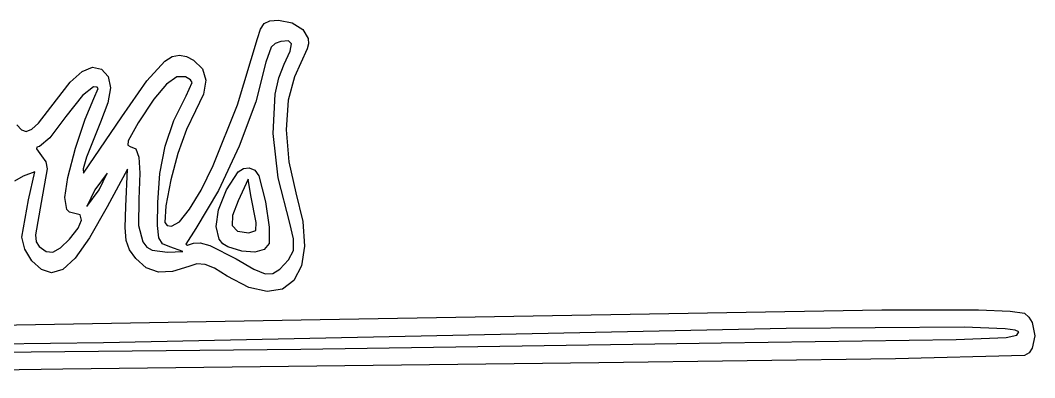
# Model space of a CAD drawing. Extents: x 4 to 202, y 110 to 208.
# Drawn here: x 119.3 to 201.6, y 130.1 to 159.1 of the extents above; entities that cross this region are included whole.
import ezdxf

# ---------------------------------------------------------------- set-up
doc = ezdxf.new("R2010")
doc.units = 0
doc.layers.add('LAYER_1', color=7, linetype='CONTINUOUS')

msp = doc.modelspace()

# ---------------------------------------------------------------- linework, layer by layer
at = {"layer": 'LAYER_1'}
for p, q in [((138.788448, 158.413248), (139.092497, 158.864241)), ((139.092497, 158.864241), (139.550609, 159.078667)), ((139.550609, 159.078667), (140.250517, 159.133121)), ((140.250517, 159.133121), (141.375557, 158.927518)), ((141.375557, 158.927518), (142.221191, 158.391419)), ((138.550732, 157.649089), (138.788448, 158.413248)), ((142.221191, 158.391419), (142.665561, 157.645893)), ((136.928544, 152.262147), (138.550732, 157.649089)), ((139.984668, 157.255116), (139.651184, 156.941626)), ((140.434506, 157.415107), (139.984668, 157.255116)), ((141.068218, 157.456842), (140.434506, 157.415107)), ((141.317225, 157.221847), (141.068218, 157.456842)), ((141.194416, 156.62519), (141.317225, 157.221847)), ((142.69919, 157.232428), (142.586806, 156.812007)), ((142.665561, 157.645893), (142.69919, 157.232428)), ((139.651184, 156.941626), (139.239766, 155.721616)), ((140.712678, 155.581938), (141.194416, 156.62519)), ((142.586806, 156.812007), (141.555095, 154.540039)), ((129.559443, 154.20893), (131.029682, 155.811238)), ((131.029682, 155.811238), (131.640231, 156.182632)), ((131.640231, 156.182632), (132.211813, 156.30231)), ((132.211813, 156.30231), (132.777491, 156.196366)), ((132.777491, 156.196366), (133.370326, 155.890893)), ((133.370326, 155.890893), (134.100712, 155.177573)), ((139.239766, 155.721616), (138.422398, 152.51512)), ((140.280676, 154.46328), (140.712678, 155.581938)), ((123.359214, 154.095424), (124.323153, 154.968464)), ((124.323153, 154.968464), (125.157548, 155.316335)), ((125.157548, 155.316335), (125.887683, 155.1562)), ((125.887683, 155.1562), (126.442732, 154.560617)), ((134.100712, 155.177573), (134.369733, 154.263234)), ((122.240449, 152.68005), (123.359214, 154.095424)), ((126.442732, 154.560617), (126.614789, 153.655179)), ((127.536609, 151.28664), (129.559443, 154.20893)), ((131.166639, 153.95234), (130.127217, 152.72078)), ((132.011416, 154.544504), (131.166639, 153.95234)), ((132.696997, 154.531583), (132.011416, 154.544504)), ((133.101529, 154.30668), (132.696997, 154.531583)), ((132.755981, 153.011066), (133.242651, 154.069891)), ((133.242651, 154.069891), (133.101529, 154.30668)), ((134.369733, 154.263234), (134.177906, 153.134262)), ((139.991371, 153.120833), (140.280676, 154.46328)), ((141.555095, 154.540039), (141.03504, 152.638267)), ((125.237113, 153.73664), (124.344132, 153.024176)), ((125.532746, 153.709548), (125.237113, 153.73664)), ((125.273946, 152.792254), (125.635768, 153.585696)), ((125.635768, 153.585696), (125.532746, 153.709548)), ((126.614789, 153.655179), (126.403662, 152.429416)), ((134.177906, 153.134262), (133.525743, 151.777047)), ((139.835053, 149.928154), (139.991371, 153.120833)), ((120.772374, 150.777896), (122.240449, 152.68005)), ((124.344132, 153.024176), (123.007876, 151.311239)), ((124.555636, 151.116225), (125.273946, 152.792254)), ((126.403662, 152.429416), (125.809161, 150.87286)), ((130.127217, 152.72078), (128.8577, 150.815513)), ((131.770544, 151.008876), (132.755981, 153.011066)), ((138.422398, 152.51512), (137.073127, 148.899047)), ((141.03504, 152.638267), (140.88011, 150.235615)), ((133.525743, 151.777047), (132.795698, 150.268628)), ((134.962859, 147.355535), (136.928544, 152.262147)), ((119.024797, 150.644456), (119.394643, 150.225182)), ((120.235822, 150.289412), (120.772374, 150.777896)), ((123.007876, 151.311239), (121.693871, 149.597411)), ((123.786196, 148.74094), (124.555636, 151.116225)), ((124.44415, 146.72121), (127.536609, 151.28664)), ((125.809161, 150.87286), (124.6733, 148.018841)), ((128.8577, 150.815513), (128.0707, 149.333208)), ((131.065019, 148.915517), (131.770544, 151.008876)), ((119.394643, 150.225182), (119.787448, 150.106004)), ((119.787448, 150.106004), (120.235822, 150.289412)), ((132.795698, 150.268628), (132.097937, 148.318285)), ((140.232123, 146.331064), (139.835053, 149.928154)), ((140.88011, 150.235615), (141.087158, 147.634119)), ((121.693871, 149.597411), (120.85438, 148.882821)), ((128.0707, 149.333208), (128.031942, 148.98934)), ((128.031942, 148.98934), (128.219615, 148.879804)), ((120.65955, 148.840466), (120.619209, 148.709009)), ((120.619209, 148.709009), (121.011628, 148.132849)), ((120.85438, 148.882821), (120.65955, 148.840466)), ((123.172688, 146.37611), (123.786196, 148.74094)), ((128.219615, 148.879804), (128.681998, 148.692768)), ((128.681998, 148.692768), (128.934527, 148.025782)), ((130.631075, 146.69948), (131.065019, 148.915517)), ((132.097937, 148.318285), (131.509952, 146.172872)), ((137.073127, 148.899047), (135.381983, 145.32292)), ((121.011628, 148.132849), (121.374849, 147.651008)), ((121.374849, 147.651008), (121.494661, 147.080199)), ((124.6733, 148.018841), (124.413364, 147.078083)), ((128.934527, 148.025782), (129.003048, 146.720027)), ((133.973615, 145.349596), (134.962859, 147.355535)), ((141.087158, 147.634119), (141.65304, 145.135816)), ((120.481177, 146.836399), (119.526383, 146.469082)), ((119.961443, 144.552364), (120.481177, 146.836399)), ((121.494661, 147.080199), (120.999916, 144.327218)), ((124.413364, 147.078083), (124.44415, 146.72121)), ((126.349952, 146.72121), (125.358497, 145.372089)), ((125.706545, 145.372089), (126.349952, 146.72121)), ((128.003791, 147.057769), (126.357228, 143.990025)), ((127.861458, 144.00676), (128.003791, 147.057769)), ((129.003048, 146.720027), (128.91341, 144.616685)), ((130.46038, 144.329259), (130.631075, 146.69948)), ((136.038045, 145.372829), (136.991341, 146.83078)), ((136.991341, 146.83078), (137.424792, 147.112178)), ((137.424792, 147.112178), (137.878462, 147.14232)), ((137.878462, 147.14232), (138.32912, 146.959021)), ((138.32912, 146.959021), (138.663766, 146.516754)), ((138.663766, 146.516754), (139.211075, 144.388124)), ((119.526383, 146.469082), (118.82111, 146.077423)), ((122.922171, 144.731448), (123.172688, 146.37611)), ((131.509952, 146.172872), (131.109237, 144.079244)), ((137.80654, 146.21969), (136.977826, 144.47806)), ((138.019897, 144.901636), (137.80654, 146.21969)), ((141.170979, 142.656728), (140.232123, 146.331064)), ((125.358497, 145.372089), (124.715087, 144.022971)), ((124.715087, 144.022971), (125.706545, 145.372089)), ((125.706545, 145.372089), (125.706545, 145.372089)), ((133.045389, 143.784434), (133.973615, 145.349596)), ((135.381983, 145.32292), (133.538993, 142.236259)), ((135.386186, 143.751897), (136.038045, 145.372829)), ((138.445996, 142.723984), (138.019897, 144.901636)), ((141.65304, 145.135816), (142.223345, 142.794807)), ((119.441705, 141.526704), (119.961443, 144.552364)), ((120.999916, 144.327218), (120.534894, 141.71217)), ((123.084425, 143.774251), (122.922171, 144.731448)), ((128.91341, 144.616685), (128.904524, 142.483474)), ((130.447569, 142.470789), (130.46038, 144.329259)), ((131.109237, 144.079244), (131.038143, 142.702391)), ((136.977826, 144.47806), (136.515159, 143.272091)), ((139.211075, 144.388124), (139.488606, 142.323663)), ((123.300483, 143.553417), (123.084425, 143.774251)), ((123.618264, 143.483323), (123.300483, 143.553417)), ((124.150352, 143.33469), (123.618264, 143.483323)), ((124.272086, 142.910148), (124.150352, 143.33469)), ((126.357228, 143.990025), (124.918909, 141.468763)), ((127.809494, 142.313749), (127.861458, 144.00676)), ((132.227143, 142.766944), (133.045389, 143.784434)), ((135.188405, 142.386877), (135.386186, 143.751897)), ((136.515159, 143.272091), (136.493386, 142.469109)), ((123.988218, 142.241731), (124.272086, 142.910148)), ((128.904524, 142.483474), (129.245859, 141.139007)), ((130.549353, 141.465307), (130.447569, 142.470789)), ((131.038143, 142.702391), (131.215529, 142.463562)), ((131.215529, 142.463562), (131.567843, 142.404026)), ((131.567843, 142.404026), (132.227143, 142.766944)), ((136.493386, 142.469109), (136.928976, 142.019247)), ((138.429557, 142.056908), (138.445996, 142.723984)), ((138.445996, 142.723984), (138.445996, 142.723984)), ((141.462066, 141.39724), (141.170979, 142.656728)), ((142.223345, 142.794807), (142.368168, 140.802159)), ((120.534894, 141.71217), (120.596686, 141.132237)), ((123.303501, 141.361475), (123.988218, 142.241731)), ((127.888894, 141.247622), (127.809494, 142.313749)), ((133.538993, 142.236259), (132.741332, 140.956211)), ((135.442918, 141.353146), (135.188405, 142.386877)), ((136.928976, 142.019247), (137.8384, 141.872638)), ((137.8384, 141.872638), (138.429557, 142.056908)), ((139.488606, 142.323663), (139.49275, 141.015321)), ((119.668126, 140.538552), (119.441705, 141.526704)), ((120.596686, 141.132237), (120.842667, 140.765249)), ((120.842667, 140.765249), (121.40075, 140.363488)), ((122.561449, 140.64471), (123.303501, 141.361475)), ((123.303501, 141.361475), (123.303501, 141.361475)), ((124.918909, 141.468763), (123.750642, 139.81207)), ((128.157718, 140.507154), (127.888894, 141.247622)), ((129.245859, 141.139007), (129.569391, 140.722941)), ((130.853885, 140.991986), (130.549353, 141.465307)), ((131.449312, 140.73), (130.853885, 140.991986)), ((132.741332, 140.956211), (132.882897, 140.87936)), ((132.882897, 140.87936), (133.363569, 141.032818)), ((133.363569, 141.032818), (133.906623, 141.057853)), ((133.906623, 141.057853), (134.68996, 140.84579)), ((134.68996, 140.84579), (136.832687, 139.76336)), ((135.739228, 140.984069), (135.442918, 141.353146)), ((136.147943, 140.726079), (135.739228, 140.984069)), ((139.49275, 141.015321), (139.102326, 140.534241)), ((141.472948, 140.428152), (141.462066, 141.39724)), ((142.368168, 140.802159), (142.119656, 139.197116)), ((120.244609, 139.601046), (119.668126, 140.538552)), ((121.40075, 140.363488), (121.950437, 140.317678)), ((121.950437, 140.317678), (122.561449, 140.64471)), ((128.674027, 139.79112), (128.157718, 140.507154)), ((129.569391, 140.722941), (130.006317, 140.456527)), ((130.006317, 140.456527), (131.254799, 140.309277)), ((131.254799, 140.309277), (132.493453, 140.37313)), ((132.493453, 140.37313), (131.449312, 140.73)), ((131.449312, 140.73), (131.449312, 140.73)), ((137.293432, 140.377817), (136.147943, 140.726079)), ((136.147943, 140.726079), (136.147943, 140.726079)), ((138.323724, 140.317806), (137.293432, 140.377817)), ((139.102326, 140.534241), (138.323724, 140.317806)), ((141.067606, 139.671618), (141.472948, 140.428152)), ((141.472948, 140.428152), (141.472948, 140.428152)), ((121.016988, 138.901315), (120.244609, 139.601046)), ((123.750642, 139.81207), (122.754134, 138.90347)), ((129.519663, 139.04414), (128.674027, 139.79112)), ((132.972082, 139.146818), (131.663129, 138.722823)), ((133.639959, 139.354619), (132.972082, 139.146818)), ((134.294238, 139.315314), (133.639959, 139.354619)), ((135.069971, 138.994934), (134.294238, 139.315314)), ((136.832687, 139.76336), (138.255534, 138.935116)), ((140.357987, 138.923159), (141.067606, 139.671618)), ((142.119656, 139.197116), (141.509955, 138.018921)), ((121.831094, 138.626487), (121.016988, 138.901315)), ((122.754134, 138.90347), (121.831094, 138.626487)), ((130.514176, 138.688319), (129.519663, 139.04414)), ((131.663129, 138.722823), (130.514176, 138.688319)), ((136.102206, 138.359508), (135.069971, 138.994934)), ((137.835191, 137.437868), (136.102206, 138.359508)), ((136.102206, 138.359508), (136.102206, 138.359508)), ((138.255534, 138.935116), (139.161461, 138.556158)), ((139.161461, 138.556158), (139.784326, 138.570752)), ((139.784326, 138.570752), (140.357987, 138.923159)), ((141.509955, 138.018921), (140.571213, 137.306818)), ((139.335576, 137.100053), (137.835191, 137.437868)), ((140.571213, 137.306818), (139.335576, 137.100053)), ((143.630944, 134.842178), (189.203756, 135.623603)), ((189.203756, 135.623603), (197.045055, 135.625876)), ((197.045055, 135.625876), (199.614299, 135.518161)), ((199.614299, 135.518161), (200.776307, 135.349856)), ((200.776307, 135.349856), (201.139764, 135.029788)), ((201.139764, 135.029788), (201.400697, 134.588502)), ((98.036837, 134.053401), (143.630944, 134.842178)), ((195.901402, 134.221379), (181.435911, 134.106868)), ((199.216029, 134.091696), (195.901402, 134.221379)), ((201.400697, 134.588502), (201.613871, 133.52275)), ((181.435911, 134.106868), (126.054589, 132.955153)), ((195.249399, 133.221031), (199.293108, 133.366651)), ((200.031431, 133.978115), (199.216029, 134.091696)), ((199.293108, 133.366651), (200.153579, 133.554672)), ((200.337984, 133.831275), (200.031431, 133.978115)), ((200.153579, 133.554672), (200.337984, 133.831275)), ((201.613871, 133.52275), (201.413587, 132.513544)), ((126.054589, 132.955153), (112.498731, 132.760345)), ((142.064734, 132.427911), (176.173305, 132.954622)), ((176.173305, 132.954622), (195.249399, 133.221031)), ((83.84802, 131.834141), (142.064734, 132.427911)), ((142.064734, 132.427911), (142.064734, 132.427911)), ((200.797603, 131.921827), (190.327382, 131.644923)), ((201.157698, 132.14294), (200.797603, 131.921827)), ((201.413587, 132.513544), (201.157698, 132.14294)), ((166.253976, 131.329471), (122.748147, 130.80014)), ((190.327382, 131.644923), (166.253976, 131.329471)), ((122.748147, 130.80014), (76.792501, 130.111773))]:
    msp.add_line(p, q, dxfattribs=at)

doc.saveas('drawing.dxf')
